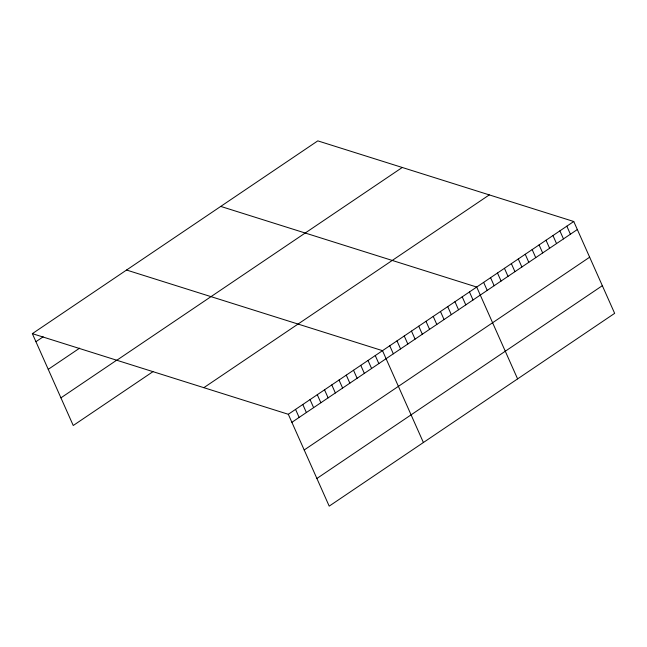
<?xml version="1.0" encoding="UTF-8"?>
<svg xmlns="http://www.w3.org/2000/svg" width="647" height="647" viewBox="0 0 647 647"><rect width="100%" height="100%" fill="white"/><g stroke="black" fill="none" stroke-linecap="round" stroke-linejoin="round"><path stroke-width="0.97" d="M32.35 333.65L317.798 140.868L573.76 221.5L614.65 313.35L329.202 506.132L288.311 414.282L32.35 333.65L73.24 425.5L152.951 371.669M35.933 341.697L43.179 336.804M48.242 369.348L79.646 348.143M60.931 397.848L116.484 360.322M116.816 360.258L402.264 167.476M203.845 387.674L489.294 194.893M288.311 414.282L573.76 221.5M291.886 422.321L577.334 229.539M304.203 449.98L589.652 257.199M316.884 478.473L602.333 285.691M220.748 206.417L476.702 287.042L517.6 378.891M126.545 270.034L382.506 350.666L423.397 442.508M566.829 226.183L570.403 234.222M559.89 230.866L563.472 238.905M552.959 235.548L556.541 243.587M546.028 240.223L549.61 248.27M539.097 244.906L542.671 252.945M532.166 249.588L535.74 257.627M525.235 254.271L528.809 262.31M518.296 258.954L521.878 266.993M511.365 263.636L514.947 271.675M504.434 268.319L508.016 276.358M497.503 273.002L501.077 281.041M490.572 277.684L494.146 285.723M483.641 282.367L487.215 290.406M469.455 291.943L473.038 299.982M462.209 296.836L465.791 304.874M454.962 301.728L458.545 309.767M447.724 306.621L451.299 314.66M440.478 311.514L444.052 319.553M433.231 316.407L436.806 324.446M425.985 321.3L429.559 329.339M418.738 326.193L422.313 334.232M411.492 331.086L415.067 339.125M404.246 335.979L407.82 344.026M396.999 340.88L400.574 348.919M389.753 345.773L393.336 353.812M375.26 355.559L378.843 363.598M368.014 360.452L371.596 368.491M360.767 365.345L364.35 373.384M353.521 370.238L357.104 378.277M346.274 375.131L349.857 383.17M339.028 380.024L342.611 388.063M331.782 384.916L335.364 392.964M324.535 389.817L328.118 397.856M317.289 394.71L320.872 402.749M310.042 399.603L313.625 407.642M302.796 404.496L306.379 412.535M295.558 409.389L299.132 417.428"/></g></svg>
